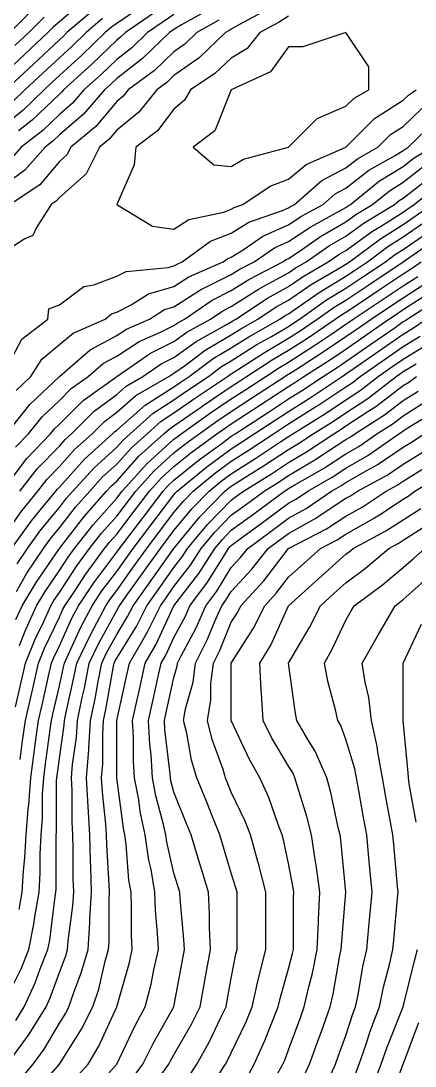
# Model space of a CAD drawing. Header units: inches. Extents: x 794995 to 811195, y 2485918 to 2508058.
# Drawn here: x 798725 to 798931, y 2490717 to 2491264 of the extents above; entities that cross this region are included whole.
import ezdxf

# ---------------------------------------------------------------- set-up
doc = ezdxf.new("R2010")
doc.units = ezdxf.units.IN
doc.header["$MEASUREMENT"] = 0
doc.layers.add('contour', color=7, linetype='Continuous')

msp = doc.modelspace()

# ---------------------------------------------------------------- linework, layer by layer
at = {"layer": 'contour'}
for points in [[(798805.16, 2491283.62), (798775.16, 2491263.1), (798772.39, 2491261.13), (798769.16, 2491258.36), (798756.96, 2491246.56), (798745.16, 2491235.86), (798741.29, 2491232.23), (798737.16, 2491228.36), (798725.98, 2491217.54), (798715.16, 2491208.95)], [(798758.38, 2491275.14), (798745.16, 2491263.99), (798742.16, 2491261.36), (798739.16, 2491258.36), (798726.77, 2491246.75), (798715.16, 2491235.86)], [(798823.16, 2491270.36), (798809.16, 2491262.36), (798805.16, 2491259.94), (798802.85, 2491258.36), (798788.74, 2491244.78), (798775.16, 2491234.36), (798772.11, 2491231.41), (798768.73, 2491228.36), (798757.85, 2491215.67), (798745.16, 2491204.79), (798741.89, 2491201.63), (798737.66, 2491198.36), (798727.16, 2491186.36), (798715.16, 2491177.59)], [(798853.42, 2491270.1), (798839.44, 2491262.65), (798835.16, 2491260.24), (798834.07, 2491259.45), (798832.16, 2491258.36), (798818.33, 2491245.19), (798805.16, 2491235.86), (798801.33, 2491232.19), (798796.16, 2491228.36), (798786.83, 2491216.69), (798775.16, 2491207.36), (798771.07, 2491202.45), (798766.16, 2491198.36), (798759.16, 2491184.36), (798745.16, 2491172.11), (798743.45, 2491170.08), (798740.87, 2491168.36), (798733.16, 2491156.36), (798731.31, 2491152.21), (798727.16, 2491150.36), (798715.16, 2491142.65)], [(798763.16, 2491270.36), (798749.16, 2491258.36), (798747.13, 2491256.39), (798745.16, 2491254.61), (798731.61, 2491241.91), (798717.16, 2491228.36)], [(798732.16, 2491271.36), (798719.16, 2491258.36)], [(798805.16, 2491267.84), (798799.53, 2491263.99), (798791.31, 2491258.36), (798783.08, 2491250.44), (798775.16, 2491244.36), (798767.02, 2491236.5), (798758.02, 2491228.36), (798752.08, 2491221.44), (798745.16, 2491215.5), (798736.43, 2491207.09), (798725.16, 2491198.36), (798720.49, 2491193.03)], [(798737.16, 2491266.36), (798729.16, 2491258.36), (798721.93, 2491251.59)], [(798794.85, 2491268.67), (798779.77, 2491258.36), (798777.42, 2491256.1), (798775.16, 2491254.36), (798761.94, 2491241.58), (798747.3, 2491228.36), (798746.31, 2491227.21), (798745.16, 2491226.22), (798730.98, 2491212.54), (798723.73, 2491206.93)], [(798865.16, 2491266.93), (798859.94, 2491263.58), (798850.16, 2491258.36), (798843.43, 2491250.08), (798835.16, 2491245.03), (798826.59, 2491236.93), (798813.73, 2491228.36), (798810.61, 2491222.91), (798805.16, 2491218.36), (798796.59, 2491206.93), (798785.16, 2491198.36), (798784.39, 2491189.13), (798775.16, 2491168.36), (798793.91, 2491157.11), (798805.16, 2491155.5), (798812.98, 2491160.54), (798831.16, 2491164.36), (798835.16, 2491165.86), (798836.7, 2491166.82), (798841.16, 2491168.36), (798855.56, 2491177.96), (798865.16, 2491181.7), (798874.25, 2491189.27), (798895.16, 2491198.36), (798910.16, 2491213.36), (798925.16, 2491222.91), (798927.95, 2491225.57), (798931.83, 2491228.36)], [(798828.61, 2491264.91), (798817.16, 2491258.36), (798811.01, 2491252.51), (798805.16, 2491248.36), (798794.95, 2491238.57), (798781.16, 2491228.36), (798778.49, 2491225.03), (798775.16, 2491222.36), (798764.25, 2491209.27), (798751.16, 2491198.36), (798749.16, 2491194.36), (798745.16, 2491190.86), (798734.87, 2491178.65), (798719.44, 2491168.36)], [(798767.77, 2491265.75), (798759.16, 2491258.36), (798752.04, 2491251.48), (798745.16, 2491245.24), (798736.45, 2491237.07), (798727.16, 2491228.36), (798721.06, 2491222.46)], [(798715.16, 2491078.36), (798725.59, 2491097.93), (798739.16, 2491108.36), (798739.7, 2491113.82), (798745.16, 2491115.86), (798758.02, 2491125.5), (798763.16, 2491126.36), (798775.16, 2491130.86), (798780.16, 2491133.36), (798802.16, 2491135.36), (798805.16, 2491136.22), (798806.46, 2491137.06), (798809.44, 2491138.36), (798824.25, 2491149.27), (798835.16, 2491153.36), (798844.39, 2491159.13), (798862, 2491165.2), (798865.16, 2491166.6), (798866.21, 2491167.31), (798868.16, 2491168.36), (798882.6, 2491180.92), (798895.16, 2491187.65), (798901.16, 2491192.36), (798911.83, 2491198.36), (798918.49, 2491205.03), (798925.16, 2491209.27), (798934.93, 2491218.59)], [(798722.48, 2491071.04), (798730.16, 2491078.36), (798736.07, 2491087.45), (798745.16, 2491095.03), (798752.43, 2491101.09), (798769.16, 2491108.36), (798772.43, 2491111.09), (798775.16, 2491112.11), (798782.66, 2491115.86), (798791.83, 2491121.7), (798805.16, 2491125.5), (798812.98, 2491130.54), (798830.87, 2491138.36), (798833.34, 2491140.18), (798835.16, 2491140.86), (798841.83, 2491145.03), (798851.69, 2491151.83), (798865.16, 2491157.77), (798871.48, 2491162.05), (798883.16, 2491168.36), (798889.58, 2491173.94), (798895.16, 2491176.93), (798907.16, 2491186.36), (798920.87, 2491194.07), (798925.16, 2491196.7), (798926.1, 2491197.42), (798927.66, 2491198.36), (798941.69, 2491211.83)], [(798717.47, 2491048.36), (798727.16, 2491060.36), (798729.79, 2491063.73), (798745.16, 2491078.36), (798761.21, 2491092.31), (798775.16, 2491099.79), (798780.38, 2491103.14), (798792.3, 2491108.36), (798800.16, 2491113.36), (798805.16, 2491114.79), (798819.51, 2491124.01), (798821.83, 2491125.03), (798835.16, 2491131.69), (798839.23, 2491134.29), (798847.16, 2491138.36), (798857.81, 2491145.71), (798865.16, 2491148.95), (798876.74, 2491156.78), (798891.63, 2491164.83), (798895.16, 2491166.86), (798896.03, 2491167.49), (798897.47, 2491168.36), (798912.75, 2491180.78), (798925.16, 2491188.36), (798930.78, 2491192.74), (798940.16, 2491198.36)], [(798722.22, 2491041.3), (798729.01, 2491048.36), (798736.22, 2491057.3), (798745.16, 2491065.86), (798751.41, 2491072.11), (798760.16, 2491078.36), (798768.18, 2491085.34), (798775.16, 2491089.07), (798786.9, 2491096.62), (798798.49, 2491101.69), (798805.16, 2491105.03), (798807.09, 2491106.43), (798810.61, 2491108.36), (798825.16, 2491118.36), (798835.16, 2491123.36), (798844.31, 2491129.21), (798862.16, 2491138.36), (798863.93, 2491139.59), (798865.16, 2491140.13), (798870.61, 2491143.82), (798881.83, 2491151.7), (798895.16, 2491159.36), (798900.38, 2491163.14), (798909.01, 2491168.36), (798917.92, 2491175.6), (798925.16, 2491180.03), (798935.47, 2491188.05)], [(798715.16, 2491018.36), (798728.1, 2491035.42), (798740.54, 2491048.36), (798742.61, 2491050.91), (798745.16, 2491053.36), (798757.66, 2491065.86), (798775.16, 2491078.36), (798792.94, 2491090.58), (798805.16, 2491096.69), (798811.93, 2491101.59), (798824.25, 2491108.36), (798830.71, 2491112.81), (798835.16, 2491115.03), (798849.4, 2491124.12), (798852.53, 2491125.73), (798865.16, 2491132.65), (798868.54, 2491134.98), (798874.39, 2491138.36), (798886.59, 2491146.93), (798895.16, 2491151.86), (798904.72, 2491158.8), (798920.54, 2491168.36), (798923.09, 2491170.43), (798925.16, 2491171.69), (798940.16, 2491183.36)], [(798724.53, 2491018.36), (798733.58, 2491029.94), (798745.16, 2491041.93), (798748.21, 2491045.31), (798751.59, 2491048.36), (798763.37, 2491060.15), (798775.16, 2491068.99), (798780.16, 2491073.36), (798788.8, 2491078.36), (798798.49, 2491085.03), (798805.16, 2491088.36), (798816.77, 2491096.75), (798831.83, 2491105.03), (798835.16, 2491107), (798835.99, 2491107.53), (798837.47, 2491108.36), (798854.08, 2491119.44), (798865.16, 2491125.5), (798872.76, 2491130.76), (798885.93, 2491138.36), (798891.35, 2491142.17), (798895.16, 2491144.36), (798909.07, 2491154.45), (798914.57, 2491157.77), (798925.16, 2491164.45), (798927.47, 2491166.05), (798930.78, 2491168.36), (798944.33, 2491179.19)], [(798715.16, 2490993.36), (798725.5, 2491008.02), (798733.91, 2491018.36), (798738.84, 2491024.68), (798745.16, 2491031.22), (798753.29, 2491040.23), (798762.3, 2491048.36), (798768.73, 2491054.79), (798775.16, 2491059.61), (798785.16, 2491068.36), (798802.43, 2491078.36), (798804.05, 2491079.47), (798805.16, 2491080.03), (798811.16, 2491084.36), (798821.44, 2491092.08), (798835.16, 2491100.18), (798840.16, 2491103.36), (798849.01, 2491108.36), (798858.7, 2491114.82), (798865.16, 2491118.36), (798876.99, 2491126.53), (798892, 2491135.2), (798895.16, 2491137.11), (798897.03, 2491138.36), (798913.16, 2491150.36), (798925.16, 2491157.93), (798931.31, 2491162.21), (798940.16, 2491168.36)], [(798720.16, 2490988.36), (798730.64, 2491002.88), (798735.16, 2491008.36), (798743.28, 2491018.36), (798744.11, 2491019.41), (798745.16, 2491020.5), (798758.38, 2491035.14), (798773.02, 2491048.36), (798774.09, 2491049.43), (798775.16, 2491050.24), (798790.16, 2491063.36), (798805.16, 2491072.91), (798808.36, 2491075.16), (798813.16, 2491078.36), (798825.73, 2491087.79), (798835.16, 2491093.36), (798844.33, 2491099.2), (798860.54, 2491108.36), (798863.31, 2491110.21), (798865.16, 2491111.22), (798874.39, 2491117.59), (798881.13, 2491122.39), (798895.16, 2491130.86), (798899.66, 2491133.86), (798906.41, 2491138.36), (798917.16, 2491146.36), (798925.16, 2491151.4), (798935.16, 2491158.36)], [(798722.66, 2490965.86), (798728.16, 2490975.36), (798736.83, 2490988.36), (798740.32, 2490993.2), (798745.16, 2490999.07), (798753.6, 2491009.92), (798761.04, 2491018.36), (798767.77, 2491025.75), (798775.16, 2491032.48), (798782.66, 2491040.86), (798791.04, 2491048.36), (798798.49, 2491055.03), (798805.16, 2491059.27), (798816.36, 2491067.16), (798833.16, 2491078.36), (798834.3, 2491079.22), (798835.16, 2491079.73), (798838.91, 2491082.11), (798852.53, 2491090.99), (798865.16, 2491098.36), (798871.24, 2491102.29), (798880.16, 2491108.36), (798888.93, 2491114.59), (798895.16, 2491118.36), (798907.16, 2491126.36), (798925.16, 2491138.36), (798955.16, 2491159.23)], [(798723.16, 2490980.36), (798728.49, 2490988.36), (798735.48, 2490998.04), (798745.16, 2491009.79), (798748.91, 2491014.61), (798752.22, 2491018.36), (798763.16, 2491030.36), (798775.16, 2491041.3), (798778.49, 2491045.03), (798782.22, 2491048.36), (798794.33, 2491059.19), (798805.16, 2491066.09), (798812.36, 2491071.16), (798823.16, 2491078.36), (798830.02, 2491083.5), (798835.16, 2491086.54), (798848.49, 2491095.03), (798856.16, 2491099.36), (798865.16, 2491104.61), (798867.44, 2491106.08), (798870.78, 2491108.36), (798885.03, 2491118.49), (798895.16, 2491124.61), (798903.41, 2491130.11), (798915.78, 2491138.36), (798921.16, 2491142.36), (798925.16, 2491144.88), (798939.01, 2491154.51)], [(798722.4, 2490951.12), (798725.66, 2490958.36), (798732.97, 2490970.55), (798745.16, 2490988.36), (798758.28, 2491005.24), (798769.86, 2491018.36), (798772.39, 2491021.13), (798775.16, 2491023.65), (798786.83, 2491036.69), (798799.86, 2491048.36), (798802.66, 2491050.86), (798805.16, 2491052.45), (798819.01, 2491062.21), (798820.35, 2491063.17), (798835.16, 2491073.14), (798838.32, 2491075.2), (798843.16, 2491078.36), (798856.48, 2491087.05), (798865.16, 2491092.11), (798875.03, 2491098.49), (798889.53, 2491108.36), (798892.82, 2491110.7), (798895.16, 2491112.11), (798906.41, 2491119.61), (798910.91, 2491122.61), (798925.16, 2491132.11), (798928.96, 2491134.56), (798934.53, 2491138.36)], [(798724.39, 2490937.59), (798727.57, 2490945.95), (798733.16, 2490958.36), (798737.66, 2490965.86), (798745.16, 2490976.82), (798749.7, 2490983.82), (798753.05, 2490988.36), (798762.81, 2491000.71), (798775.16, 2491014.61), (798778.02, 2491018.36), (798790.91, 2491032.61), (798805.16, 2491045.5), (798806.74, 2491046.78), (798808.91, 2491048.36), (798824.25, 2491059.27), (798835.16, 2491066.62), (798842.26, 2491071.26), (798853.16, 2491078.36), (798860.42, 2491083.1), (798865.16, 2491085.86), (798878.83, 2491094.69), (798887.16, 2491100.36), (798895.16, 2491105.75), (798896.7, 2491106.82), (798898.91, 2491108.36), (798914.66, 2491118.86), (798925.16, 2491125.86), (798932.75, 2491130.77)], [(798722.22, 2490905.42), (798725.16, 2490918.36), (798727.43, 2490928.36), (798732.58, 2490940.94), (798736.98, 2490950.18), (798740.66, 2490958.36), (798742.35, 2490961.17), (798745.16, 2490965.28), (798754.25, 2490979.27), (798760.95, 2490988.36), (798767.22, 2490996.3), (798775.16, 2491005.24), (798785.16, 2491018.36), (798794.66, 2491028.86), (798805.16, 2491038.36), (798810.69, 2491042.84), (798818.28, 2491048.36), (798828.15, 2491055.37), (798835.16, 2491060.1), (798846.21, 2491067.31), (798863.16, 2491078.36), (798864.37, 2491079.15), (798865.16, 2491079.61), (798868.69, 2491081.89), (798882.69, 2491090.83), (798895.16, 2491099.23), (798900.54, 2491102.98), (798908.28, 2491108.36), (798918.41, 2491115.11), (798925.16, 2491119.61), (798936.55, 2491126.97)], [(798724.16, 2490799.36), (798725.75, 2490808.36), (798726.41, 2490819.61), (798727.16, 2490826.36), (798727.79, 2490838.36), (798728.87, 2490852.08), (798729.2, 2490854.32), (798730.16, 2490868.36), (798731.96, 2490881.56), (798732.53, 2490885.73), (798734.25, 2490898.36), (798736.27, 2490907.25), (798739.86, 2490923.07), (798741.07, 2490928.36), (798742.26, 2490931.27), (798745.16, 2490937.36), (798751.72, 2490951.8), (798755.16, 2490958.36), (798763.16, 2490970.36), (798775.16, 2490986.36), (798776.59, 2490988.36), (798788.94, 2491004.58), (798799.44, 2491018.36), (798802.16, 2491021.36), (798805.16, 2491024.08), (798818.58, 2491034.94), (798830.16, 2491043.36), (798835.16, 2491047.06), (798835.96, 2491047.56), (798837.16, 2491048.36), (798854.11, 2491059.41), (798865.16, 2491066.62), (798872.36, 2491071.16), (798883.16, 2491078.36), (798890.48, 2491083.04), (798895.16, 2491086.19), (798908.24, 2491095.28), (798920.87, 2491104.07), (798925.16, 2491107.06), (798925.97, 2491107.55), (798927.16, 2491108.36), (798944.25, 2491119.27)], [(798724.63, 2490877.84), (798725.96, 2490887.56), (798727.43, 2490898.36), (798730.71, 2490912.81), (798731.04, 2490914.24), (798734.25, 2490928.36), (798737.42, 2490936.1), (798745.16, 2490952.36), (798747.03, 2490956.49), (798748.02, 2490958.36), (798753.73, 2490966.93), (798758.8, 2490974.73), (798768.84, 2490988.36), (798771.63, 2490991.89), (798775.16, 2490995.86), (798784.89, 2491008.63), (798792.3, 2491018.36), (798798.41, 2491025.11), (798805.16, 2491031.22), (798814.63, 2491038.89), (798827.66, 2491048.36), (798832.04, 2491051.48), (798835.16, 2491053.58), (798865.16, 2491073.14), (798868.36, 2491075.16), (798873.16, 2491078.36), (798886.59, 2491086.93), (798895.16, 2491092.71), (798904.39, 2491099.13), (798917.66, 2491108.36), (798922.16, 2491111.36), (798925.16, 2491113.36), (798939.28, 2491122.48)], [(798715.16, 2490748.36), (798725.16, 2490768.36), (798729.16, 2490778.36), (798731.83, 2490791.7), (798732.3, 2490795.5), (798734.57, 2490808.36), (798735.16, 2490818.36), (798735.16, 2490828.36), (798735.69, 2490838.36), (798736.38, 2490847.14), (798736.38, 2490859.58), (798736.98, 2490868.36), (798737.96, 2490875.56), (798740.42, 2490893.62), (798741.07, 2490898.36), (798741.83, 2490901.69), (798745.16, 2490916.36), (798747.34, 2490926.18), (798747.77, 2490928.36), (798750.16, 2490933.36), (798756.41, 2490947.11), (798762.3, 2490958.36), (798767.44, 2490966.08), (798775.16, 2490976.36), (798783.73, 2490988.36), (798793, 2491000.52), (798805.16, 2491016.49), (798806, 2491017.52), (798806.83, 2491018.36), (798822.41, 2491031.11), (798835.16, 2491040.54), (798839.96, 2491043.56), (798847.16, 2491048.36), (798858.05, 2491055.47), (798865.16, 2491060.1), (798876.36, 2491067.16), (798893.16, 2491078.36), (798894.38, 2491079.14), (798895.16, 2491079.67), (798899.44, 2491082.65), (798912.08, 2491091.44), (798925.16, 2491100.54), (798930.02, 2491103.5), (798937.16, 2491108.36)], [(798722.3, 2490741.22), (798726.7, 2490748.36), (798732.53, 2490760.99), (798735.16, 2490768.36), (798739.16, 2490778.36), (798740.16, 2490783.36), (798743.02, 2490806.22), (798743.39, 2490808.36), (798743.49, 2490810.03), (798743.49, 2490836.7), (798743.58, 2490838.36), (798743.7, 2490839.82), (798743.7, 2490866.9), (798743.8, 2490868.36), (798743.96, 2490869.56), (798745.16, 2490878.36), (798747.71, 2490895.81), (798747.89, 2490898.36), (798748.59, 2490901.79), (798752.8, 2490920.73), (798754.29, 2490928.36), (798761.04, 2490942.48), (798763.16, 2490946.36), (798769.44, 2490958.36), (798771.73, 2490961.79), (798775.16, 2490966.36), (798784.33, 2490979.2), (798790.87, 2490988.36), (798797.05, 2490996.47), (798805.16, 2491007.11), (798810.23, 2491013.29), (798815.16, 2491018.36), (798826.16, 2491027.36), (798835.16, 2491034.01), (798843.96, 2491039.56), (798857.16, 2491048.36), (798862, 2491051.52), (798865.16, 2491053.58), (798879.28, 2491062.48), (798880.36, 2491063.16), (798895.16, 2491072.91), (798898.45, 2491075.07), (798902.66, 2491078.36), (798915.93, 2491087.59), (798925.16, 2491094.01), (798934.08, 2491099.44)], [(798717.89, 2490718.36), (798725.16, 2490728.36), (798729.44, 2490734.08), (798738.24, 2490748.36), (798740.42, 2490753.1), (798745.16, 2490766.36), (798748.49, 2490775.03), (798749.44, 2490778.36), (798749.77, 2490782.98), (798752.22, 2490801.3), (798752.66, 2490808.36), (798752.43, 2490815.63), (798752.43, 2490831.09), (798752.22, 2490838.36), (798751.83, 2490845.03), (798751.83, 2490861.69), (798751.48, 2490868.36), (798752.02, 2490875.22), (798754.1, 2490889.43), (798754.7, 2490898.36), (798757.16, 2490910.36), (798758.25, 2490915.27), (798760.81, 2490928.36), (798765.45, 2490938.07), (798775.16, 2490955.86), (798776.11, 2490957.41), (798776.59, 2490958.36), (798780.16, 2490963.36), (798788.49, 2490975.03), (798798.02, 2490988.36), (798801.1, 2490992.42), (798805.16, 2490997.74), (798814.45, 2491009.07), (798823.49, 2491018.36), (798829.91, 2491023.61), (798835.16, 2491027.49), (798847.96, 2491035.56), (798861.16, 2491044.36), (798865.16, 2491047), (798866.02, 2491047.5), (798867.3, 2491048.36), (798884.47, 2491059.05), (798895.16, 2491066.09), (798902.56, 2491070.96), (798912.03, 2491078.36), (798919.77, 2491083.75), (798925.16, 2491087.49), (798938.13, 2491095.39)], [(798723.94, 2490709.58), (798731.52, 2490718.36), (798737.26, 2490726.26), (798745.16, 2490739.79), (798748.49, 2490745.03), (798750.16, 2490748.36), (798752.66, 2490755.86), (798756.83, 2490766.69), (798760.16, 2490778.36), (798761.16, 2490792.36), (798761.16, 2490794.36), (798762.03, 2490808.36), (798761.61, 2490821.91), (798761.44, 2490824.65), (798761.04, 2490838.36), (798760.16, 2490853.36), (798759.37, 2490868.36), (798760.53, 2490883), (798760.53, 2490883.73), (798761.52, 2490898.36), (798763.84, 2490909.68), (798765.43, 2490918.63), (798767.33, 2490928.36), (798769.86, 2490933.65), (798775.16, 2490943.36), (798780.87, 2490952.65), (798783.73, 2490958.36), (798805.16, 2490988.36), (798818.68, 2491004.84), (798831.83, 2491018.36), (798833.66, 2491019.86), (798835.16, 2491020.97), (798842.22, 2491025.42), (798852.01, 2491031.51), (798865.16, 2491040.18), (798870.3, 2491043.22), (798878.02, 2491048.36), (798888.58, 2491054.94), (798895.16, 2491059.27), (798906.67, 2491066.85), (798921.41, 2491078.36), (798923.62, 2491079.9), (798925.16, 2491080.97), (798931.83, 2491085.03)], [(798731.31, 2490702.21), (798745.16, 2490718.36), (798756.83, 2490736.69), (798762.66, 2490748.36), (798765.78, 2490757.74), (798769.16, 2490772.36), (798770.87, 2490778.36), (798771.16, 2490782.36), (798771.16, 2490804.36), (798771.41, 2490808.36), (798771.29, 2490812.23), (798770.02, 2490833.22), (798769.86, 2490838.36), (798769.53, 2490843.99), (798767.66, 2490860.86), (798767.26, 2490868.36), (798767.84, 2490875.68), (798767.84, 2490891.04), (798768.34, 2490898.36), (798769.5, 2490904.02), (798773.54, 2490926.74), (798773.85, 2490928.36), (798774.28, 2490929.24), (798775.16, 2490930.86), (798785.64, 2490947.89), (798790.87, 2490958.36), (798796.83, 2490966.69), (798805.16, 2490978.36), (798809.51, 2490984.01), (798812.3, 2490988.36), (798822.69, 2491000.83), (798835.16, 2491013.62), (798837.89, 2491015.63), (798841.59, 2491018.36), (798856.12, 2491027.4), (798865.16, 2491033.36), (798874.59, 2491038.93), (798888.73, 2491048.36), (798892.69, 2491050.83), (798895.16, 2491052.45), (798907.16, 2491060.36), (798910.83, 2491062.69), (798925.16, 2491073.62), (798928.06, 2491075.46), (798932.08, 2491078.36)], [(798753.05, 2490710.47), (798760.16, 2490718.36), (798765.78, 2490727.74), (798775.16, 2490748.36), (798781.83, 2490771.69), (798783.34, 2490778.36), (798782.98, 2490786.19), (798782.98, 2490800.54), (798782.66, 2490808.36), (798781.59, 2490814.79), (798780.16, 2490833.36), (798779.44, 2490838.36), (798778.69, 2490841.89), (798775.16, 2490868.36), (798775.16, 2490898.36), (798780.61, 2490922.91), (798781.83, 2490928.36), (798790.42, 2490943.1), (798790.87, 2490944.08), (798798.02, 2490958.36), (798800.99, 2490962.53), (798805.16, 2490968.36), (798813.85, 2490979.67), (798819.44, 2490988.36), (798826.59, 2490996.93), (798835.16, 2491005.73), (798842.43, 2491011.09), (798852.3, 2491018.36), (798860.23, 2491023.29), (798865.16, 2491026.54), (798878.87, 2491034.65), (798886.59, 2491039.79), (798895.16, 2491045.36), (798897.06, 2491046.46), (798899.77, 2491048.36), (798915.31, 2491058.21), (798925.16, 2491065.73), (798932.9, 2491070.62)], [(798760.95, 2490702.57), (798775.16, 2490718.36), (798784.84, 2490738.68), (798790.16, 2490748.36), (798793.16, 2490760.36), (798794.57, 2490767.77), (798796.98, 2490778.36), (798796.59, 2490786.93), (798795.56, 2490798.76), (798795.16, 2490808.36), (798793.16, 2490820.36), (798792.03, 2490825.24), (798790.16, 2490838.36), (798787.51, 2490850.71), (798786.7, 2490856.82), (798784.53, 2490868.36), (798783.98, 2490877.19), (798783.98, 2490889.54), (798783.49, 2490898.36), (798785.87, 2490909.07), (798787.43, 2490916.09), (798790.16, 2490928.36), (798795.69, 2490937.84), (798805.16, 2490958.36), (798818.2, 2490975.32), (798826.59, 2490988.36), (798830.48, 2490993.04), (798835.16, 2490997.84), (798846.98, 2491006.54), (798863.02, 2491018.36), (798864.34, 2491019.18), (798865.16, 2491019.73), (798868.49, 2491021.69), (798883.34, 2491030.18), (798895.16, 2491037.86), (798901.83, 2491041.69), (798911.31, 2491048.36), (798919.79, 2491053.73), (798925.16, 2491057.84), (798937.74, 2491065.78)], [(798783.05, 2490710.47), (798788.8, 2490718.36), (798794.25, 2490729.27), (798805.16, 2490748.36), (798809.77, 2490773.75), (798810.61, 2490778.36), (798810.38, 2490783.58), (798808.32, 2490805.2), (798808.16, 2490808.36), (798805.16, 2490818.36), (798801.41, 2490834.61), (798800.87, 2490838.36), (798799.7, 2490843.82), (798795.69, 2490858.89), (798793.91, 2490868.36), (798793.16, 2490880.36), (798792.53, 2490885.73), (798791.83, 2490898.36), (798794.25, 2490909.27), (798796.59, 2490919.79), (798798.49, 2490928.36), (798800.95, 2490932.57), (798805.16, 2490941.7), (798810.93, 2490952.59), (798813.49, 2490958.36), (798822.78, 2490970.74), (798831.16, 2490984.36), (798833.73, 2490988.36), (798834.38, 2490989.14), (798835.16, 2490989.94), (798841.16, 2490994.36), (798851.52, 2491002), (798865.16, 2491012.05), (798869.23, 2491014.29), (798875.16, 2491018.36), (798887.89, 2491025.63), (798895.16, 2491030.36), (798906.59, 2491036.93), (798922.85, 2491048.36), (798924.26, 2491049.26), (798925.16, 2491049.94), (798929.44, 2491052.65), (798942.75, 2491060.78)], [(798795.16, 2490708.36), (798802.43, 2490718.36), (798803.34, 2490720.18), (798805.16, 2490723.36), (798814.25, 2490739.27), (798818.8, 2490748.36), (798821.31, 2490762.21), (798824.25, 2490778.36), (798823.73, 2490789.79), (798823.73, 2490796.93), (798823.16, 2490808.36), (798819.01, 2490822.21), (798818.02, 2490825.5), (798814.16, 2490838.36), (798811.59, 2490844.79), (798805.16, 2490860.86), (798803.58, 2490866.78), (798803.28, 2490868.36), (798803.16, 2490870.36), (798800.42, 2490893.62), (798800.16, 2490898.36), (798801.07, 2490902.45), (798805.16, 2490920.86), (798806.83, 2490926.7), (798807.03, 2490928.36), (798808.91, 2490932.11), (798816.7, 2490946.82), (798821.83, 2490958.36), (798827.54, 2490965.98), (798835.16, 2490978.36), (798839.96, 2490983.56), (798843.73, 2490988.36), (798856.07, 2490997.45), (798865.16, 2491004.15), (798874.31, 2491009.21), (798887.66, 2491018.36), (798892.43, 2491021.09), (798895.16, 2491022.86), (798905.75, 2491028.95), (798911.47, 2491032.04), (798925.16, 2491041.3), (798929.52, 2491044), (798936.07, 2491048.36)], [(798812.43, 2490711.09), (798817.16, 2490718.36), (798823.55, 2490729.97), (798829.7, 2490742.91), (798832.43, 2490748.36), (798832.85, 2490750.67), (798835.16, 2490763.36), (798837.56, 2490775.96), (798838.16, 2490778.36), (798838.16, 2490808.36), (798837.56, 2490810.76), (798835.16, 2490818.36), (798830.54, 2490833.75), (798829.16, 2490838.36), (798825.16, 2490848.36), (798822.3, 2490855.5), (798817.16, 2490868.36), (798814.39, 2490877.59), (798811.83, 2490891.69), (798810.16, 2490898.36), (798811.16, 2490904.36), (798815.16, 2490918.36), (798816.41, 2490928.36), (798822.66, 2490940.86), (798826.16, 2490949.36), (798830.16, 2490958.36), (798832.3, 2490961.22), (798835.16, 2490965.86), (798845.96, 2490977.56), (798854.44, 2490988.36), (798860.61, 2490992.91), (798865.16, 2490996.26), (798879.4, 2491004.12), (798884.25, 2491007.45), (798895.16, 2491014.61), (798897.56, 2491015.96), (798901.16, 2491018.36), (798916.74, 2491026.78), (798925.16, 2491032.48), (798934.98, 2491038.54)], [(798826.59, 2490709.79), (798832.16, 2490718.36), (798833.22, 2490720.3), (798835.16, 2490724.36), (798842.9, 2490740.62), (798846.07, 2490748.36), (798849.28, 2490762.48), (798849.56, 2490763.96), (798853.16, 2490778.36), (798853.16, 2490808.36), (798849.56, 2490822.76), (798849.01, 2490824.51), (798845.16, 2490838.36), (798842.36, 2490845.56), (798835.16, 2490860.86), (798832.16, 2490868.36), (798830.87, 2490872.65), (798825.16, 2490888.36), (798822.66, 2490898.36), (798824.44, 2490909.07), (798824.44, 2490917.65), (798825.78, 2490928.36), (798828.91, 2490934.61), (798835.16, 2490949.79), (798838.49, 2490955.03), (798840.16, 2490958.36), (798852.12, 2490971.4), (798865.16, 2490988.36), (798884.97, 2490998.55), (798895.16, 2491005.24), (798903.56, 2491009.96), (798916.16, 2491018.36), (798922, 2491021.52), (798925.16, 2491023.65), (798939.01, 2491032.21)], [(798842.9, 2490710.62), (798847.16, 2490718.36), (798852.75, 2490730.78), (798855.93, 2490739.13), (798859.7, 2490748.36), (798860.71, 2490752.81), (798865.16, 2490768.36), (798867.23, 2490776.29), (798867.66, 2490778.36), (798867.77, 2490780.97), (798867.77, 2490805.75), (798867.89, 2490808.36), (798867.56, 2490810.76), (798865.16, 2490823.36), (798862.55, 2490835.75), (798861.83, 2490838.36), (798859.7, 2490843.82), (798854.72, 2490857.93), (798850.16, 2490868.36), (798844.76, 2490877.96), (798835.16, 2490898.36), (798835.16, 2490928.36), (798846.83, 2490946.69), (798852.66, 2490958.36), (798858.64, 2490964.88), (798865.16, 2490973.36), (798873.05, 2490980.47), (798881.83, 2490988.36), (798890.63, 2490992.89), (798895.16, 2490995.86), (798909.56, 2491003.96), (798913.16, 2491006.36), (798925.16, 2491014.07), (798927.77, 2491015.75), (798931.16, 2491018.36), (798946.1, 2491027.42)], [(798858.49, 2490711.69), (798862.16, 2490718.36), (798863.09, 2490720.43), (798865.16, 2490725.86), (798871.16, 2490742.36), (798873.34, 2490748.36), (798875.75, 2490758.95), (798877.57, 2490765.95), (798880.16, 2490778.36), (798880.76, 2490792.76), (798880.87, 2490794.08), (798881.52, 2490808.36), (798879.56, 2490822.76), (798879.28, 2490824.24), (798877.16, 2490838.36), (798874.76, 2490847.96), (798869.77, 2490863.75), (798868.49, 2490868.36), (798867.47, 2490870.67), (798865.16, 2490874.36), (798856.27, 2490889.47), (798851.83, 2490898.36), (798851.04, 2490912.48), (798850.87, 2490914.08), (798850.16, 2490928.36), (798855.78, 2490937.74), (798865.16, 2490958.36), (798880.95, 2490972.57), (798895.16, 2490985.36), (798896.87, 2490986.65), (798898.91, 2490988.36), (798916.03, 2490997.49), (798925.16, 2491003.36), (798934.29, 2491009.23)], [(798872.66, 2490710.86), (798876.07, 2490718.36), (798881.16, 2490732.36), (798882.3, 2490735.5), (798886.98, 2490748.36), (798888.49, 2490755.03), (798892, 2490775.2), (798892.66, 2490778.36), (798892.76, 2490780.76), (798895.16, 2490808.36), (798892.55, 2490835.75), (798892.16, 2490838.36), (798891.16, 2490842.36), (798887.33, 2490860.54), (798885.16, 2490868.36), (798879.01, 2490882.21), (798875.16, 2490888.36), (798869.44, 2490898.36), (798868.69, 2490901.89), (798865.16, 2490928.36), (798876.27, 2490947.25), (798881.83, 2490958.36), (798888.84, 2490964.68), (798895.16, 2490970.36), (798905.44, 2490978.08), (798917.66, 2490988.36), (798922.55, 2490990.97), (798925.16, 2490992.65), (798937.16, 2491000.36)], [(798885.16, 2490708.36), (798889.7, 2490718.36), (798891.16, 2490722.36), (798895.16, 2490733.36), (798898.8, 2490744.72), (798900.16, 2490748.36), (798901.48, 2490754.68), (798904.05, 2490769.47), (798906.07, 2490778.36), (798907.16, 2490790.36), (798907.66, 2490795.86), (798908.8, 2490808.36), (798907.66, 2490820.86), (798907.16, 2490826.36), (798906.07, 2490838.36), (798904.39, 2490847.59), (798901.83, 2490861.69), (798900.61, 2490868.36), (798899.77, 2490872.98), (798895.16, 2490888.36), (798892.43, 2490895.63), (798890.87, 2490898.36), (798889.7, 2490903.82), (798885.69, 2490918.89), (798883.91, 2490928.36), (798887.96, 2490935.56), (798895.16, 2490950.86), (798897.89, 2490955.63), (798899.44, 2490958.36), (798914.25, 2490969.27), (798925.16, 2490978.36), (798930.45, 2490983.07), (798936.41, 2490988.36)], [(798900.16, 2490713.36), (798902.08, 2490718.36), (798905.75, 2490728.95), (798907.89, 2490735.63), (798912.66, 2490748.36), (798914.81, 2490758.71), (798918.1, 2490771.3), (798919.7, 2490778.36), (798920.16, 2490783.36), (798922.16, 2490805.36), (798922.43, 2490808.36), (798922.16, 2490811.36), (798920.16, 2490833.36), (798919.7, 2490838.36), (798918.49, 2490845.03), (798915.93, 2490859.13), (798914.25, 2490868.36), (798911.83, 2490881.7), (798911.52, 2490884.73), (798908.49, 2490898.36), (798907.16, 2490910.36), (798905.16, 2490918.36), (798903.73, 2490928.36), (798911.52, 2490942), (798915.16, 2490948.36), (798920.87, 2490958.36), (798923.34, 2490960.18), (798925.16, 2490961.69), (798939.28, 2490974.24)], [(798931.83, 2490845.03), (798928.32, 2490865.2), (798927.89, 2490868.36), (798927.66, 2490870.86), (798925.16, 2490898.36), (798925.16, 2490928.36), (798934.76, 2490948.76)], [(798908.49, 2490705.03), (798913.62, 2490718.36), (798916.59, 2490726.93), (798925.16, 2490748.36), (798930.97, 2490772.56), (798932.66, 2490778.36)], [(798916.83, 2490696.69), (798925.16, 2490718.36), (798933.27, 2490740.25)]]:
    msp.add_lwpolyline(points, dxfattribs=at)
msp.add_lwpolyline([(798865.16, 2491198.36), (798880.16, 2491213.36), (798895.16, 2491219.79), (798899.44, 2491224.07), (798907.16, 2491228.36), (798907.16, 2491240.36), (798895.16, 2491258.36), (798872.66, 2491250.86), (798865.16, 2491250.86), (798855.69, 2491237.84), (798835.16, 2491228.36), (798826.59, 2491206.93), (798815.16, 2491198.36), (798825.93, 2491189.13), (798835.16, 2491188.36), (798841.48, 2491192.05)], close=True, dxfattribs=at)

doc.saveas('drawing.dxf')
